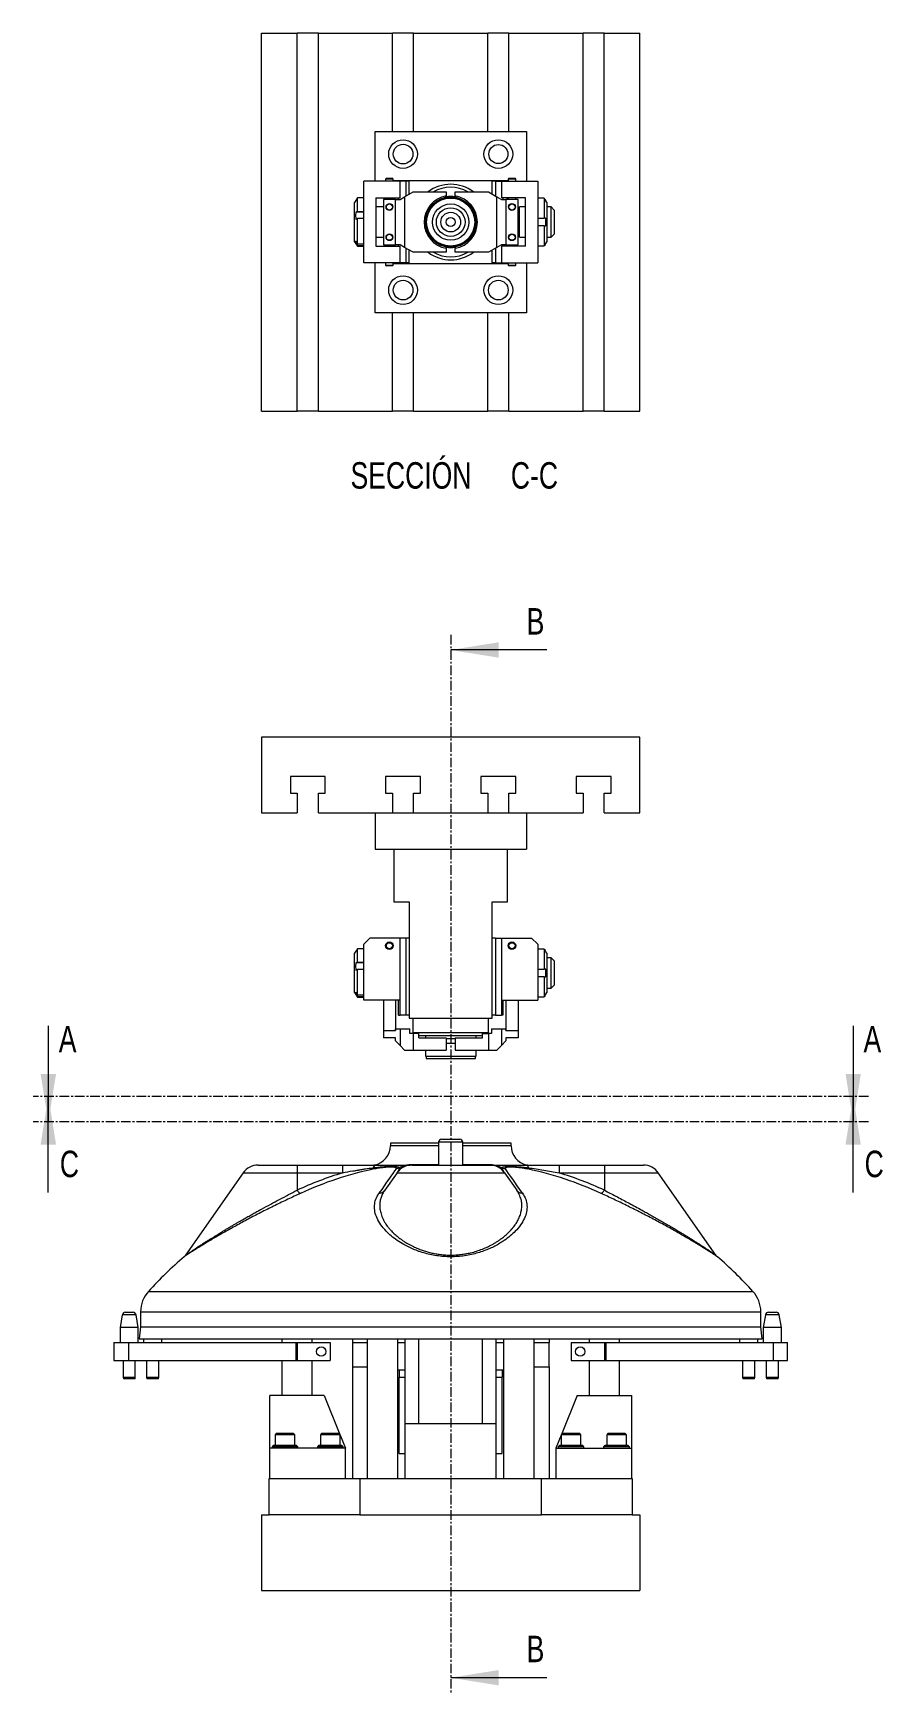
# Model space of a CAD drawing. Header units: millimetres. Extents: x -21 to 4031, y 177 to 2811.
# Drawn here: x 1565 to 2127, y 846 to 1944 of the extents above; entities that cross this region are included whole.
import ezdxf

# ---------------------------------------------------------------- set-up
doc = ezdxf.new("R2010")
doc.units = ezdxf.units.MM
doc.linetypes.add('CENTER', pattern=[10.16, 6.35, -1.27, 1.27, -1.27])
doc.styles.add('SLDTEXTSTYLE0', font='TXT', dxfattribs={"width": 0.75})

# ---------------------------------------------------------------- blocks, each defined once
blk = doc.blocks.new('SW_NOTE_4')
at = {"color": 0, "linetype": 'Continuous', "lineweight": 0, "char_height": 3.5, "attachment_point": 2, "style": 'SLDTEXTSTYLE0'}
for s, insert in [('SECCIÓN', (10.45, 4.51)), ('C-C', (26.77, 4.51))]:
    blk.add_mtext(s, dxfattribs=dict(at, insert=insert))

msp = doc.modelspace()

# ---------------------------------------------------------------- linework, layer by layer
at = {"color": 7, "linetype": 'Continuous', "lineweight": 15}
for p, q in [((1716.3, 1693.6), (1716.3, 1943.6)), ((1716.3, 1943.6), (1739.8, 1943.6)), ((1739.8, 1693.6), (1739.8, 1943.6)), ((1753.8, 1943.6), (1739.8, 1943.6)), ((1753.8, 1943.6), (1802.8, 1943.6)), ((1753.8, 1693.6), (1753.8, 1943.6)), ((1802.8, 1878.6), (1802.8, 1943.6)), ((1816.8, 1943.6), (1802.8, 1943.6)), ((1816.8, 1943.6), (1865.8, 1943.6)), ((1816.8, 1878.6), (1816.8, 1943.6)), ((1865.8, 1878.6), (1865.8, 1943.6)), ((1879.8, 1943.6), (1865.8, 1943.6)), ((1879.8, 1943.6), (1928.8, 1943.6)), ((1879.8, 1878.6), (1879.8, 1943.6)), ((1928.8, 1693.6), (1928.8, 1943.6)), ((1942.8, 1943.6), (1928.8, 1943.6)), ((1942.8, 1943.6), (1966.3, 1943.6)), ((1942.8, 1693.6), (1942.8, 1943.6)), ((1966.3, 1693.6), (1966.3, 1943.6)), ((1791.3, 1878.6), (1891.3, 1878.6)), ((1791.3, 1845.6), (1791.3, 1878.6)), ((1891.3, 1878.6), (1891.3, 1845.6)), ((1807.8, 1845.6), (1783.8, 1845.6)), ((1783.8, 1791.6), (1783.8, 1845.6)), ((1798.8, 1847.6), (1798.3, 1847.1)), ((1798.3, 1847.1), (1798.3, 1845.6)), ((1803.3, 1847.1), (1798.3, 1847.1)), ((1798.8, 1847.6), (1802.8, 1847.6)), ((1803.3, 1847.1), (1802.8, 1847.6)), ((1803.3, 1845.6), (1803.3, 1847.1)), ((1803.8, 1845.6), (1803.8, 1846.1)), ((1803.8, 1846.1), (1813.8, 1846.1)), ((1807.8, 1834.6), (1807.8, 1845.6)), ((1811.8, 1845.6), (1807.8, 1845.6)), ((1811.8, 1835.9), (1811.8, 1845.6)), ((1813.8, 1845.6), (1811.8, 1845.6)), ((1813.8, 1837), (1813.8, 1846.1)), ((1813.8, 1846.1), (1868.8, 1846.1)), ((1868.8, 1837), (1868.8, 1846.1)), ((1868.8, 1846.1), (1878.8, 1846.1)), ((1870.8, 1845.6), (1868.8, 1845.6)), ((1870.8, 1845.6), (1870.8, 1835.9)), ((1870.8, 1845.6), (1874.8, 1845.6)), ((1874.8, 1845.6), (1898.8, 1845.6)), ((1874.8, 1845.6), (1874.8, 1834.6)), ((1878.8, 1845.6), (1878.8, 1846.1)), ((1879.8, 1847.6), (1879.3, 1847.1)), ((1879.3, 1847.1), (1879.3, 1845.6)), ((1884.3, 1847.1), (1879.3, 1847.1)), ((1879.8, 1847.6), (1883.8, 1847.6)), ((1884.3, 1847.1), (1883.8, 1847.6)), ((1884.3, 1845.6), (1884.3, 1847.1)), ((1898.8, 1845.6), (1898.8, 1791.6)), ((1779.6, 1834.6), (1777.8, 1831.6)), ((1783.8, 1834.6), (1779.6, 1834.6)), ((1779.6, 1825.7), (1779.6, 1834.6)), ((1791.8, 1834.6), (1806.8, 1834.6)), ((1791.8, 1834.6), (1791.8, 1802.6)), ((1798.3, 1834.6), (1798.3, 1833.6)), ((1803.3, 1833.6), (1803.3, 1834.6)), ((1803.8, 1833.6), (1803.8, 1834.6)), ((1806.8, 1833.6), (1806.8, 1834.6)), ((1806.8, 1834.6), (1807.8, 1834.6)), ((1807.8, 1833.6), (1810.8, 1835.3)), ((1810.8, 1835.3), (1816.5, 1838.6)), ((1810.8, 1835.3), (1810.8, 1801.8)), ((1816.5, 1838.6), (1838.3, 1838.6)), ((1838.3, 1838.6), (1838.3, 1835.9)), ((1844.3, 1835.9), (1844.3, 1838.6)), ((1844.3, 1838.6), (1866.2, 1838.6)), ((1866.2, 1838.6), (1871.8, 1835.3)), ((1871.8, 1801.8), (1871.8, 1835.3)), ((1871.8, 1835.3), (1874.8, 1833.6)), ((1875.8, 1834.6), (1874.8, 1834.6)), ((1890.8, 1834.6), (1875.8, 1834.6)), ((1875.8, 1834.6), (1875.8, 1833.6)), ((1878.8, 1833.6), (1878.8, 1834.6)), ((1879.3, 1834.6), (1879.3, 1833.6)), ((1884.3, 1833.6), (1884.3, 1834.6)), ((1890.8, 1802.6), (1890.8, 1834.6)), ((1903.1, 1834.4), (1898.8, 1834.4)), ((1903.1, 1834.4), (1903.1, 1821.1)), ((1777.8, 1806.2), (1777.8, 1831.6)), ((1783.8, 1825.2), (1778.5, 1825.2)), ((1779.6, 1825.7), (1783.8, 1825.7)), ((1796.8, 1828.6), (1791.8, 1828.6)), ((1796.8, 1833.6), (1796.8, 1803.6)), ((1804.8, 1833.6), (1796.8, 1833.6)), ((1804.8, 1803.6), (1804.8, 1833.6)), ((1804.8, 1833.6), (1807.8, 1833.6)), ((1874.8, 1833.6), (1877.8, 1833.6)), ((1877.8, 1833.6), (1877.8, 1803.6)), ((1885.8, 1833.6), (1877.8, 1833.6)), ((1885.8, 1803.6), (1885.8, 1833.6)), ((1890.8, 1828.6), (1886.8, 1828.6)), ((1886.8, 1808.6), (1886.8, 1828.6)), ((1904.1, 1832.6), (1904.2, 1832.6)), ((1904.8, 1831.6), (1904.2, 1832.6)), ((1904.8, 1831.6), (1904.8, 1805.6)), ((1907.8, 1828.6), (1904.8, 1828.6)), ((1909.8, 1826.6), (1907.8, 1828.6)), ((1907.8, 1808.6), (1907.8, 1828.6)), ((1909.8, 1826.6), (1909.8, 1810.6)), ((1779.6, 1804.3), (1779.6, 1820.9)), ((1783.8, 1820.9), (1779.6, 1820.9)), ((1898.8, 1821.1), (1903.1, 1821.1)), ((1903.1, 1816.1), (1898.8, 1816.1)), ((1903.1, 1816.1), (1903.1, 1802.8)), ((1777.8, 1805.6), (1777.8, 1806.2)), ((1777.8, 1805.6), (1779.6, 1802.6)), ((1779.4, 1804.5), (1778.5, 1804.5)), ((1779.6, 1804.3), (1783.8, 1804.3)), ((1779.6, 1802.6), (1779.6, 1802.8)), ((1783.8, 1802.8), (1779.6, 1802.8)), ((1779.6, 1802.6), (1783.8, 1802.6)), ((1791.8, 1808.6), (1796.8, 1808.6)), ((1791.8, 1802.6), (1806.8, 1802.6)), ((1796.8, 1803.6), (1804.8, 1803.6)), ((1798.3, 1803.6), (1798.3, 1802.6)), ((1803.3, 1802.6), (1803.3, 1803.6)), ((1803.8, 1802.6), (1803.8, 1803.6)), ((1807.8, 1803.6), (1804.8, 1803.6)), ((1806.8, 1802.6), (1806.8, 1803.6)), ((1806.8, 1802.6), (1807.8, 1802.6)), ((1810.8, 1801.8), (1807.8, 1803.6)), ((1807.8, 1791.6), (1807.8, 1802.6)), ((1816.5, 1798.6), (1810.8, 1801.8)), ((1811.8, 1791.6), (1811.8, 1801.3)), ((1838.3, 1801.2), (1838.3, 1798.6)), ((1844.3, 1798.6), (1844.3, 1801.2)), ((1871.8, 1801.8), (1866.2, 1798.6)), ((1870.8, 1801.3), (1870.8, 1791.6)), ((1874.8, 1803.6), (1871.8, 1801.8)), ((1877.8, 1803.6), (1874.8, 1803.6)), ((1875.8, 1802.6), (1874.8, 1802.6)), ((1874.8, 1802.6), (1874.8, 1791.6)), ((1875.8, 1803.6), (1875.8, 1802.6)), ((1890.8, 1802.6), (1875.8, 1802.6)), ((1877.8, 1803.6), (1885.8, 1803.6)), ((1878.8, 1802.6), (1878.8, 1803.6)), ((1879.3, 1803.6), (1879.3, 1802.6)), ((1884.3, 1802.6), (1884.3, 1803.6)), ((1886.8, 1808.6), (1890.8, 1808.6)), ((1898.8, 1802.8), (1903.1, 1802.8)), ((1904.2, 1804.6), (1904.1, 1804.6)), ((1904.2, 1804.5), (1904.8, 1805.6)), ((1904.8, 1808.6), (1907.8, 1808.6)), ((1907.8, 1808.6), (1909.8, 1810.6)), ((1807.8, 1791.6), (1783.8, 1791.6)), ((1791.3, 1758.6), (1791.3, 1791.6)), ((1798.3, 1791.6), (1798.3, 1790.1)), ((1798.3, 1790.1), (1798.8, 1789.6)), ((1798.3, 1790.1), (1803.3, 1790.1)), ((1802.8, 1789.6), (1803.3, 1790.1)), ((1803.3, 1790.1), (1803.3, 1791.6)), ((1803.8, 1791.1), (1803.8, 1791.6)), ((1803.8, 1791.1), (1813.8, 1791.1)), ((1811.8, 1791.6), (1807.8, 1791.6)), ((1813.8, 1791.6), (1811.8, 1791.6)), ((1813.8, 1791.1), (1813.8, 1800.1)), ((1813.8, 1791.1), (1868.8, 1791.1)), ((1838.3, 1798.6), (1816.5, 1798.6)), ((1866.2, 1798.6), (1844.3, 1798.6)), ((1868.8, 1791.1), (1868.8, 1800.1)), ((1870.8, 1791.6), (1868.8, 1791.6)), ((1868.8, 1791.1), (1878.8, 1791.1)), ((1870.8, 1791.6), (1874.8, 1791.6)), ((1874.8, 1791.6), (1898.8, 1791.6)), ((1878.8, 1791.1), (1878.8, 1791.6)), ((1879.3, 1791.6), (1879.3, 1790.1)), ((1879.3, 1790.1), (1879.8, 1789.6)), ((1879.3, 1790.1), (1884.3, 1790.1)), ((1883.8, 1789.6), (1884.3, 1790.1)), ((1884.3, 1790.1), (1884.3, 1791.6)), ((1891.3, 1791.6), (1891.3, 1758.6)), ((1802.8, 1789.6), (1798.8, 1789.6)), ((1883.8, 1789.6), (1879.8, 1789.6)), ((1891.3, 1758.6), (1791.3, 1758.6)), ((1802.8, 1693.6), (1802.8, 1758.6)), ((1816.8, 1693.6), (1816.8, 1758.6)), ((1865.8, 1693.6), (1865.8, 1758.6)), ((1879.8, 1693.6), (1879.8, 1758.6)), ((1716.3, 1693.6), (1739.8, 1693.6)), ((1753.8, 1693.6), (1739.8, 1693.6)), ((1753.8, 1693.6), (1802.8, 1693.6)), ((1816.8, 1693.6), (1802.8, 1693.6)), ((1816.8, 1693.6), (1865.8, 1693.6)), ((1879.8, 1693.6), (1865.8, 1693.6)), ((1879.8, 1693.6), (1928.8, 1693.6)), ((1942.8, 1693.6), (1928.8, 1693.6)), ((1942.8, 1693.6), (1966.3, 1693.6)), ((1966.3, 1477.8), (1716.3, 1477.8)), ((1716.3, 1477.8), (1716.3, 1427.8)), ((1966.3, 1427.8), (1966.3, 1477.8)), ((1758.3, 1451.8), (1735.3, 1451.8)), ((1735.3, 1451.8), (1735.3, 1440.8)), ((1758.3, 1440.8), (1758.3, 1451.8)), ((1821.3, 1451.8), (1798.3, 1451.8)), ((1798.3, 1451.8), (1798.3, 1440.8)), ((1821.3, 1440.8), (1821.3, 1451.8)), ((1861.3, 1451.8), (1861.3, 1440.8)), ((1884.3, 1451.8), (1861.3, 1451.8)), ((1884.3, 1440.8), (1884.3, 1451.8)), ((1924.3, 1451.8), (1924.3, 1440.8)), ((1947.3, 1451.8), (1924.3, 1451.8)), ((1947.3, 1440.8), (1947.3, 1451.8)), ((1735.3, 1440.8), (1739.8, 1440.8)), ((1739.8, 1440.8), (1739.8, 1427.8)), ((1753.8, 1440.8), (1758.3, 1440.8)), ((1753.8, 1427.8), (1753.8, 1440.8)), ((1798.3, 1440.8), (1802.8, 1440.8)), ((1802.8, 1440.8), (1802.8, 1427.8)), ((1816.8, 1440.8), (1821.3, 1440.8)), ((1816.8, 1427.8), (1816.8, 1440.8)), ((1861.3, 1440.8), (1865.8, 1440.8)), ((1865.8, 1440.8), (1865.8, 1427.8)), ((1879.8, 1440.8), (1884.3, 1440.8)), ((1879.8, 1427.8), (1879.8, 1440.8)), ((1924.3, 1440.8), (1928.8, 1440.8)), ((1928.8, 1440.8), (1928.8, 1427.8)), ((1942.8, 1427.8), (1942.8, 1440.8)), ((1942.8, 1440.8), (1947.3, 1440.8)), ((1716.3, 1427.8), (1739.8, 1427.8)), ((1753.8, 1427.8), (1802.8, 1427.8)), ((1791.3, 1427.8), (1791.3, 1403.8)), ((1802.8, 1427.8), (1816.8, 1427.8)), ((1816.8, 1427.8), (1865.8, 1427.8)), ((1865.8, 1427.8), (1879.8, 1427.8)), ((1879.8, 1427.8), (1928.8, 1427.8)), ((1891.3, 1427.8), (1891.3, 1403.8)), ((1942.8, 1427.8), (1966.3, 1427.8)), ((1791.3, 1403.8), (1891.3, 1403.8)), ((1803.8, 1403.8), (1803.8, 1368.8)), ((1878.8, 1368.8), (1878.8, 1403.8)), ((1803.8, 1368.8), (1813.8, 1368.8)), ((1813.8, 1368.8), (1813.8, 1291.8)), ((1868.8, 1291.8), (1868.8, 1368.8)), ((1868.8, 1368.8), (1878.8, 1368.8)), ((1787.8, 1344.8), (1783.8, 1340.8)), ((1783.8, 1303.8), (1783.8, 1340.8)), ((1807.8, 1344.8), (1787.8, 1344.8)), ((1807.8, 1303.8), (1807.8, 1344.8)), ((1811.8, 1344.8), (1807.8, 1344.8)), ((1807.8, 1293.8), (1807.8, 1344.8)), ((1811.8, 1293.8), (1811.8, 1344.8)), ((1813.8, 1344.8), (1811.8, 1344.8)), ((1870.8, 1344.8), (1868.8, 1344.8)), ((1870.8, 1344.8), (1870.8, 1293.8)), ((1870.8, 1344.8), (1874.8, 1344.8)), ((1874.8, 1344.8), (1874.8, 1303.8)), ((1874.8, 1344.8), (1894.8, 1344.8)), ((1874.8, 1344.8), (1874.8, 1293.8)), ((1898.8, 1340.8), (1894.8, 1344.8)), ((1898.8, 1340.8), (1898.8, 1303.8)), ((1779.6, 1337.8), (1777.8, 1334.8)), ((1777.8, 1308.8), (1777.8, 1334.8)), ((1783.8, 1337.8), (1779.6, 1337.8)), ((1779.6, 1328.9), (1779.6, 1337.8)), ((1779.6, 1328.9), (1783.8, 1328.9)), ((1903.1, 1337.6), (1898.8, 1337.6)), ((1903.1, 1337.6), (1903.1, 1324.3)), ((1904.1, 1335.8), (1904.2, 1335.8)), ((1904.8, 1334.8), (1904.2, 1335.8)), ((1904.8, 1334.8), (1904.8, 1321.8)), ((1907.8, 1331.8), (1904.8, 1331.8)), ((1909.8, 1329.8), (1907.8, 1331.8)), ((1907.8, 1321.8), (1907.8, 1331.8)), ((1909.8, 1329.8), (1909.8, 1321.8)), ((1783.8, 1328.4), (1778.5, 1328.4)), ((1779.6, 1307.4), (1779.6, 1324.1)), ((1783.8, 1324.1), (1779.6, 1324.1)), ((1898.8, 1324.3), (1903.1, 1324.3)), ((1903.1, 1319.3), (1898.8, 1319.3)), ((1903.1, 1319.3), (1903.1, 1306)), ((1904.8, 1321.8), (1904.8, 1308.8)), ((1907.8, 1311.8), (1907.8, 1321.8)), ((1909.8, 1321.8), (1909.8, 1313.8)), ((1777.8, 1308.8), (1779.6, 1305.8)), ((1779.4, 1307.7), (1778.5, 1307.7)), ((1779.6, 1307.4), (1783.8, 1307.4)), ((1904.2, 1307.8), (1904.1, 1307.8)), ((1904.2, 1307.7), (1904.8, 1308.8)), ((1904.8, 1311.8), (1907.8, 1311.8)), ((1907.8, 1311.8), (1909.8, 1313.8)), ((1779.6, 1305.8), (1779.6, 1305.9)), ((1783.8, 1305.9), (1779.6, 1305.9)), ((1779.6, 1305.8), (1783.8, 1305.8)), ((1807.8, 1303.8), (1783.8, 1303.8)), ((1796.8, 1303.8), (1796.8, 1283.8)), ((1804.8, 1303.8), (1804.8, 1283.8)), ((1806.8, 1293.8), (1806.8, 1303.8)), ((1874.8, 1303.8), (1898.8, 1303.8)), ((1875.8, 1303.8), (1875.8, 1293.8)), ((1877.8, 1303.8), (1877.8, 1283.8)), ((1885.8, 1303.8), (1885.8, 1283.8)), ((1898.8, 1306), (1903.1, 1306)), ((1804.8, 1283.8), (1804.8, 1284.8)), ((1804.8, 1284.8), (1807.8, 1284.8)), ((1806.8, 1293.8), (1807.8, 1293.8)), ((1811.8, 1293.8), (1807.8, 1293.8)), ((1807.8, 1284.8), (1814.3, 1284.8)), ((1807.8, 1284.8), (1807.8, 1273.8)), ((1813.8, 1293.8), (1811.8, 1293.8)), ((1813.8, 1291.8), (1868.8, 1291.8)), ((1814.3, 1281.8), (1814.3, 1284.8)), ((1816.3, 1291.8), (1816.3, 1282.3)), ((1866.3, 1282.3), (1866.3, 1291.8)), ((1868.3, 1284.8), (1868.3, 1281.8)), ((1868.3, 1284.8), (1874.8, 1284.8)), ((1870.8, 1293.8), (1868.8, 1293.8)), ((1870.8, 1293.8), (1874.8, 1293.8)), ((1875.8, 1293.8), (1874.8, 1293.8)), ((1874.8, 1284.8), (1874.8, 1273.8)), ((1874.8, 1284.8), (1877.8, 1284.8)), ((1877.8, 1283.8), (1877.8, 1284.8)), ((1796.8, 1283.8), (1804.8, 1283.8)), ((1796.8, 1283.8), (1796.8, 1278.8)), ((1804.8, 1278.8), (1796.8, 1278.8)), ((1804.8, 1276.8), (1804.8, 1278.8)), ((1804.8, 1276.8), (1807.8, 1273.8)), ((1807.8, 1273.8), (1810.8, 1270.8)), ((1816.5, 1281.8), (1814.3, 1281.8)), ((1816.3, 1282.3), (1816.8, 1281.8)), ((1816.3, 1282.3), (1866.3, 1282.3)), ((1816.5, 1281.8), (1816.5, 1270.8)), ((1820.3, 1281.8), (1816.5, 1281.8)), ((1820.3, 1278.8), (1820.3, 1281.8)), ((1862.3, 1280.3), (1820.3, 1280.3)), ((1820.3, 1278.8), (1838.3, 1278.8)), ((1824.6, 1280.3), (1824.6, 1278.8)), ((1838.3, 1278.8), (1838.3, 1270.8)), ((1844.3, 1278.3), (1838.3, 1278.3)), ((1838.3, 1275.3), (1844.3, 1275.3)), ((1844.3, 1278.8), (1844.3, 1270.8)), ((1844.3, 1278.8), (1862.3, 1278.8)), ((1858.1, 1278.8), (1858.1, 1280.3)), ((1862.3, 1278.8), (1862.3, 1281.8)), ((1862.3, 1281.8), (1866.2, 1281.8)), ((1865.8, 1281.8), (1866.3, 1282.3)), ((1866.2, 1281.8), (1866.2, 1270.8)), ((1868.3, 1281.8), (1866.2, 1281.8)), ((1871.8, 1270.8), (1874.8, 1273.8)), ((1874.8, 1273.8), (1877.8, 1276.8)), ((1877.8, 1283.8), (1885.8, 1283.8)), ((1885.8, 1278.8), (1877.8, 1278.8)), ((1877.8, 1278.8), (1877.8, 1276.8)), ((1885.8, 1283.8), (1885.8, 1278.8)), ((1810.8, 1270.8), (1816.5, 1270.8)), ((1816.5, 1270.8), (1838.3, 1270.8)), ((1824.6, 1270.8), (1824.6, 1266.8)), ((1824.6, 1266.8), (1858.1, 1266.8)), ((1825.1, 1266.8), (1825.1, 1265.3)), ((1825.1, 1265.3), (1857.6, 1265.3)), ((1844.3, 1270.8), (1866.2, 1270.8)), ((1857.6, 1265.3), (1857.6, 1266.8)), ((1858.1, 1266.8), (1858.1, 1270.8)), ((1866.2, 1270.8), (1871.8, 1270.8)), ((1801.4, 1209.2), (1801.4, 1207.5)), ((1833.3, 1209.2), (1801.4, 1209.2)), ((1833.3, 1209.8), (1833.3, 1194.7)), ((1835.3, 1211.8), (1847.3, 1211.8)), ((1849.3, 1194.7), (1849.3, 1209.8)), ((1881.2, 1209.2), (1849.3, 1209.2)), ((1881.2, 1207.5), (1881.2, 1209.2)), ((1704.2, 1189.6), (1666, 1135.1)), ((1714, 1194.7), (1739.7, 1194.7)), ((1739.7, 1194.7), (1739.7, 1189.6)), ((1739.7, 1194.7), (1769.8, 1194.7)), ((1739.7, 1189.6), (1739.7, 1178.1)), ((1739.7, 1189.6), (1769.8, 1189.6)), ((1805.8, 1189.6), (1797.7, 1178.1)), ((1805.8, 1189.6), (1876.9, 1189.6)), ((1814.1, 1194.7), (1812.7, 1194.6)), ((1813.5, 1194.7), (1814.6, 1194.7)), ((1814.2, 1194.7), (1814.1, 1194.7)), ((1815.6, 1194.7), (1867.1, 1194.7)), ((1868.3, 1194.7), (1868.2, 1194.7)), ((1869.9, 1194.6), (1868.3, 1194.7)), ((1876.9, 1189.6), (1885, 1178.1)), ((1912.9, 1194.7), (1942.9, 1194.7)), ((1912.9, 1189.6), (1942.9, 1189.6)), ((1942.9, 1194.7), (1942.9, 1189.6)), ((1942.9, 1194.7), (1968.7, 1194.7)), ((1942.9, 1189.6), (1942.9, 1178.1)), ((2016.6, 1135.1), (1978.5, 1189.6)), ((1624.2, 1095.6), (1622.7, 1087.3)), ((1622.7, 1087.3), (1622.7, 1077.3)), ((1634.7, 1087.3), (1622.7, 1087.3)), ((1626.2, 1097.3), (1631.3, 1097.3)), ((1634.7, 1087.3), (1633.3, 1095.6)), ((1634.7, 1077.3), (1634.7, 1087.3)), ((1636.3, 1087.7), (1635.3, 1079.7)), ((1636.3, 1097.7), (1636.3, 1087.7)), ((1636.3, 1087.7), (1841.3, 1087.7)), ((1841.3, 1087.7), (2046.3, 1087.7)), ((2046.3, 1087.7), (2046.3, 1097.7)), ((2047.3, 1079.7), (2046.3, 1087.7)), ((2049.4, 1095.6), (2047.9, 1087.3)), ((2047.9, 1087.3), (2047.9, 1077.3)), ((2059.9, 1087.3), (2047.9, 1087.3)), ((2051.4, 1097.3), (2056.5, 1097.3)), ((2059.9, 1087.3), (2058.5, 1095.6)), ((2059.9, 1077.3), (2059.9, 1087.3)), ((1618.7, 1077.3), (1618.7, 1065.3)), ((1618.7, 1077.3), (1628.2, 1077.3)), ((1628.2, 1077.3), (1628.2, 1065.3)), ((1628.2, 1077.3), (1738.9, 1077.3)), ((1635.3, 1079.7), (2047.3, 1079.7)), ((1638.3, 1079.7), (1638.3, 1077.3)), ((1650.3, 1077.3), (1650.3, 1079.7)), ((1729.7, 1079.7), (1729.7, 1077.3)), ((1738.9, 1077.3), (1738.9, 1065.3)), ((1738.9, 1077.3), (1739.7, 1077.3)), ((1739.7, 1077.3), (1739.7, 1065.3)), ((1739.7, 1077.3), (1761.7, 1077.3)), ((1749.7, 1077.3), (1749.7, 1079.7)), ((1761.7, 1077.3), (1761.7, 1065.3)), ((1776.3, 1079.7), (1776.3, 1077.3)), ((1776.3, 1077.3), (1786.3, 1077.3)), ((1776.3, 1077.3), (1776.3, 1061.3)), ((1786.3, 987.3), (1786.3, 1079.7)), ((1806.3, 987.3), (1806.3, 1079.7)), ((1806.3, 1077.3), (1811.3, 1077.3)), ((1811.3, 1023.8), (1811.3, 1079.7)), ((1871.3, 1023.8), (1871.3, 1079.7)), ((1871.3, 1077.3), (1876.3, 1077.3)), ((1876.3, 1079.7), (1876.3, 987.3)), ((1896.3, 1079.7), (1896.3, 987.3)), ((1896.3, 1077.3), (1906.3, 1077.3)), ((1906.3, 1079.7), (1906.3, 1077.3)), ((1906.3, 1061.3), (1906.3, 1077.3)), ((1920.9, 1077.3), (1920.9, 1065.3)), ((1920.9, 1077.3), (1942.9, 1077.3)), ((1932.9, 1079.7), (1932.9, 1077.3)), ((1942.9, 1077.3), (1942.9, 1065.3)), ((1942.9, 1077.3), (1943.8, 1077.3)), ((1943.8, 1077.3), (1943.8, 1065.3)), ((1943.8, 1077.3), (2054.5, 1077.3)), ((1952.9, 1077.3), (1952.9, 1079.7)), ((2032.3, 1079.7), (2032.3, 1077.3)), ((2044.3, 1077.3), (2044.3, 1079.7)), ((2054.5, 1077.3), (2054.5, 1065.3)), ((2054.5, 1077.3), (2063.9, 1077.3)), ((2063.9, 1065.3), (2063.9, 1077.3)), ((1618.7, 1065.3), (1628.2, 1065.3)), ((1624.7, 1065.3), (1624.7, 1054.3)), ((1628.2, 1065.3), (1738.9, 1065.3)), ((1632.7, 1054.3), (1632.7, 1065.3)), ((1640.3, 1065.3), (1640.3, 1054.3)), ((1648.3, 1054.3), (1648.3, 1065.3)), ((1729.7, 1065.3), (1729.7, 1042.3)), ((1738.9, 1065.3), (1739.7, 1065.3)), ((1739.7, 1065.3), (1761.7, 1065.3)), ((1749.7, 1042.3), (1749.7, 1065.3)), ((1920.9, 1065.3), (1942.9, 1065.3)), ((1932.9, 1065.3), (1932.9, 1042.3)), ((1942.9, 1065.3), (1943.8, 1065.3)), ((1943.8, 1065.3), (2054.5, 1065.3)), ((1952.9, 1042.3), (1952.9, 1065.3)), ((2034.3, 1065.3), (2034.3, 1054.3)), ((2042.3, 1054.3), (2042.3, 1065.3)), ((2049.9, 1065.3), (2049.9, 1054.3)), ((2054.5, 1065.3), (2063.9, 1065.3)), ((2057.9, 1054.3), (2057.9, 1065.3)), ((1624.7, 1054.3), (1624.9, 1053.3)), ((1624.7, 1054.3), (1632.7, 1054.3)), ((1632.6, 1053.3), (1632.7, 1054.3)), ((1640.3, 1054.3), (1640.5, 1053.3)), ((1640.3, 1054.3), (1648.3, 1054.3)), ((1648.2, 1053.3), (1648.3, 1054.3)), ((1776.3, 1061.3), (1786.3, 1061.3)), ((1776.3, 1061.3), (1776.3, 987.3)), ((1806.3, 1059.3), (1811.3, 1059.3)), ((1807.3, 1059.3), (1807.3, 1054.3)), ((1807.3, 1054.3), (1811.3, 1054.3)), ((1807.3, 1003.8), (1807.3, 1054.3)), ((1871.3, 1059.3), (1876.3, 1059.3)), ((1871.3, 1054.3), (1875.3, 1054.3)), ((1875.3, 1059.3), (1875.3, 1054.3)), ((1875.3, 1003.8), (1875.3, 1054.3)), ((1896.3, 1061.3), (1906.3, 1061.3)), ((1906.3, 1061.3), (1906.3, 987.3)), ((2034.3, 1054.3), (2034.5, 1053.3)), ((2034.3, 1054.3), (2034.6, 1054.3)), ((2034.6, 1054.3), (2042.3, 1054.3)), ((2042.2, 1053.3), (2042.3, 1054.3)), ((2049.9, 1054.3), (2050.1, 1053.3)), ((2049.9, 1054.3), (2057.9, 1054.3)), ((2057.8, 1053.3), (2057.9, 1054.3)), ((1632.6, 1053.3), (1624.9, 1053.3)), ((1648.2, 1053.3), (1640.5, 1053.3)), ((2034.7, 1053.3), (2034.5, 1053.3)), ((2042.2, 1053.3), (2034.7, 1053.3)), ((2057.8, 1053.3), (2050.1, 1053.3)), ((1757.7, 1042.3), (1721.7, 1042.3)), ((1721.7, 1007.3), (1721.7, 1042.3)), ((1757.7, 1042.3), (1768.1, 1016.4)), ((1924.9, 1042.3), (1914.6, 1016.4)), ((1924.9, 1042.3), (1960.9, 1042.3)), ((1960.9, 1042.3), (1960.9, 1007.3)), ((1811.3, 1023.8), (1820.3, 1023.8)), ((1811.3, 987.3), (1811.3, 1023.8)), ((1820.3, 1023.8), (1862.3, 1023.8)), ((1862.3, 1023.8), (1871.3, 1023.8)), ((1871.3, 987.3), (1871.3, 1023.8)), ((1726.2, 1017.3), (1725.2, 1016.3)), ((1725.2, 1016.3), (1725.2, 1009.3)), ((1736.4, 1016.3), (1725.2, 1016.3)), ((1726.2, 1017.3), (1735.7, 1017.3)), ((1735.7, 1017.3), (1737.2, 1017.3)), ((1738.2, 1016.3), (1736.4, 1016.3)), ((1738.2, 1016.3), (1737.2, 1017.3)), ((1738.2, 1009.3), (1738.2, 1016.3)), ((1756.2, 1017.3), (1755.2, 1016.3)), ((1755.2, 1016.3), (1755.2, 1009.3)), ((1766.4, 1016.3), (1755.2, 1016.3)), ((1756.2, 1017.3), (1765.7, 1017.3)), ((1765.7, 1017.3), (1767.2, 1017.3)), ((1768.2, 1016.3), (1766.4, 1016.3)), ((1768.2, 1016.3), (1767.2, 1017.3)), ((1768.2, 1009.3), (1768.2, 1016.3)), ((1768.2, 1016), (1771.7, 1007.3)), ((1914.4, 1016), (1910.9, 1007.3)), ((1915.4, 1017.3), (1914.4, 1016.3)), ((1914.4, 1016.3), (1914.4, 1009.3)), ((1925.6, 1016.3), (1914.4, 1016.3)), ((1915.4, 1017.3), (1924.9, 1017.3)), ((1924.9, 1017.3), (1926.4, 1017.3)), ((1927.4, 1016.3), (1925.6, 1016.3)), ((1927.4, 1016.3), (1926.4, 1017.3)), ((1927.4, 1009.3), (1927.4, 1016.3)), ((1945.4, 1017.3), (1944.4, 1016.3)), ((1944.4, 1016.3), (1944.4, 1009.3)), ((1955.6, 1016.3), (1944.4, 1016.3)), ((1945.4, 1017.3), (1954.9, 1017.3)), ((1954.9, 1017.3), (1956.4, 1017.3)), ((1957.4, 1016.3), (1955.6, 1016.3)), ((1957.4, 1016.3), (1956.4, 1017.3)), ((1957.4, 1009.3), (1957.4, 1016.3)), ((1721.7, 987.3), (1721.7, 1007.3)), ((1771.7, 1007.3), (1721.7, 1007.3)), ((1724.2, 1009.3), (1723.2, 1008.3)), ((1723.2, 1008.3), (1723.2, 1007.3)), ((1740.2, 1008.3), (1723.2, 1008.3)), ((1724.2, 1009.3), (1739.2, 1009.3)), ((1740.2, 1008.3), (1739.2, 1009.3)), ((1740.2, 1007.3), (1740.2, 1008.3)), ((1754.2, 1009.3), (1753.2, 1008.3)), ((1753.2, 1008.3), (1753.2, 1007.3)), ((1770.2, 1008.3), (1753.2, 1008.3)), ((1754.2, 1009.3), (1769.2, 1009.3)), ((1770.2, 1008.3), (1769.2, 1009.3)), ((1770.2, 1007.3), (1770.2, 1008.3)), ((1771.7, 987.3), (1771.7, 1007.3)), ((1807.3, 1003.8), (1811.3, 1003.8)), ((1871.3, 1003.8), (1875.3, 1003.8)), ((1910.9, 1007.3), (1910.9, 987.3)), ((1910.9, 1007.3), (1960.9, 1007.3)), ((1913.4, 1009.3), (1912.4, 1008.3)), ((1912.4, 1008.3), (1912.4, 1007.3)), ((1929.4, 1008.3), (1912.4, 1008.3)), ((1913.4, 1009.3), (1928.4, 1009.3)), ((1929.4, 1008.3), (1928.4, 1009.3)), ((1929.4, 1007.3), (1929.4, 1008.3)), ((1943.4, 1009.3), (1942.4, 1008.3)), ((1942.4, 1008.3), (1942.4, 1007.3)), ((1959.4, 1008.3), (1942.4, 1008.3)), ((1943.4, 1009.3), (1958.4, 1009.3)), ((1959.4, 1008.3), (1958.4, 1009.3)), ((1959.4, 1007.3), (1959.4, 1008.3)), ((1960.9, 1007.3), (1960.9, 987.3)), ((1721.3, 963.3), (1721.3, 987.3)), ((1721.3, 987.3), (1781.3, 987.3)), ((1781.3, 987.3), (1781.3, 963.3)), ((1781.3, 987.3), (1901.3, 987.3)), ((1901.3, 963.3), (1901.3, 987.3)), ((1901.3, 987.3), (1961.3, 987.3)), ((1961.3, 987.3), (1961.3, 963.3)), ((1716.3, 963.3), (1721.3, 963.3)), ((1716.3, 963.3), (1716.3, 913.3)), ((1781.3, 963.3), (1721.3, 963.3)), ((1781.3, 963.3), (1901.3, 963.3)), ((1961.3, 963.3), (1901.3, 963.3)), ((1961.3, 963.3), (1966.3, 963.3)), ((1966.3, 963.3), (1966.3, 913.3)), ((1716.3, 913.3), (1966.3, 913.3))]:
    msp.add_line(p, q, dxfattribs=at)
at = {"color": 7, "linetype": 'CENTER', "lineweight": 0}
for p, q in [((1841.3, 1545.5), (1841.3, 845.5)), ((2117.4, 1240), (1565.3, 1240)), ((2117.4, 1223.3), (1565.3, 1223.3))]:
    msp.add_line(p, q, dxfattribs=at)
at = {"color": 7, "linetype": 'Continuous', "lineweight": 0}
for p, q in [((1904.8, 1535.5), (1841.3, 1535.5)), ((1575.3, 1286.8), (1575.3, 1223.3)), ((2107.4, 1286.8), (2107.4, 1223.3)), ((1575.3, 1176.5), (1575.3, 1240)), ((2107.4, 1176.5), (2107.4, 1240)), ((1904.8, 855.5), (1841.3, 855.5))]:
    msp.add_line(p, q, dxfattribs=at)
at = {"color": 8, "linetype": 'Continuous', "lineweight": 15}
for p, q in [((1849.3, 1209.8), (1833.3, 1209.8)), ((1833.3, 1207.5), (1801.4, 1207.5)), ((1881.2, 1207.5), (1849.3, 1207.5)), ((1704.2, 1189.6), (1739.7, 1189.6)), ((1790.9, 1194.8), (1790.9, 1194.8)), ((1833.3, 1194.8), (1813.7, 1194.8)), ((1868.8, 1194.8), (1849.3, 1194.8)), ((1942.9, 1189.6), (1978.5, 1189.6)), ((1641.5, 1111.1), (2041.1, 1111.1)), ((1633.3, 1095.6), (1624.2, 1095.6)), ((1636.3, 1097.7), (2046.3, 1097.7)), ((2058.5, 1095.6), (2049.4, 1095.6)), ((1820.3, 1023.8), (1820.3, 1079.7)), ((1862.3, 1023.8), (1862.3, 1079.7))]:
    msp.add_line(p, q, dxfattribs=at)
at = {"color": 7, "linetype": 'Continuous', "lineweight": 15, "flags": 128}
for points in [[(1805.2, 1192.2), (1804.2, 1190.8), (1803, 1189.1), (1801.8, 1187.4), (1800.4, 1185.4), (1798.9, 1183.3), (1797.4, 1181), (1795.7, 1178.6), (1793.8, 1176)], [(1888.8, 1176), (1887, 1178.6), (1885.3, 1181), (1883.7, 1183.3), (1882.3, 1185.4), (1880.9, 1187.4), (1879.6, 1189.1), (1878.5, 1190.8), (1877.5, 1192.2)]]:
    msp.add_lwpolyline(points, dxfattribs=at)
at = {"color": 7, "linetype": 'Continuous', "lineweight": 15}
for centre, radius in [((1809.8, 1863.6), 9.5), ((1809.8, 1863.6), 6.5), ((1872.8, 1863.6), 9.5), ((1872.8, 1863.6), 6.28), ((1841.3, 1818.6), 16.8), ((1841.3, 1818.6), 16.2), ((1841.3, 1818.6), 15.9), ((1800.8, 1828.6), 2.25), ((1800.8, 1828.6), 2), ((1841.3, 1818.6), 12), ((1841.3, 1818.6), 9.5), ((1841.3, 1818.6), 6.5), ((1881.8, 1828.6), 2.25), ((1881.8, 1828.6), 2), ((1841.3, 1818.6), 3), ((1800.8, 1808.6), 2.25), ((1800.8, 1808.6), 2), ((1881.8, 1808.6), 2.25), ((1881.8, 1808.6), 2), ((1809.8, 1773.6), 9.5), ((1809.8, 1773.6), 6.5), ((1872.8, 1773.6), 9.5), ((1872.8, 1773.6), 6.5), ((1800.8, 1339.8), 2.5), ((1800.8, 1339.8), 2), ((1881.8, 1339.8), 2.5), ((1881.8, 1339.8), 2), ((1755.7, 1071.3), 3.12), ((1926.9, 1071.3), 3.12)]:
    msp.add_circle(centre, radius, dxfattribs=at)
for centre, radius, start, end in [((1841.3, 1818.6), 17.6, 99.8052, 260.1948), ((1841.3, 1818.6), 25, 53.1301, 126.8699), ((1841.3, 1818.6), 23, 60.4082, 119.5918), ((1841.3, 1818.6), 16.9, 79.7303, 100.2997), ((1841.3, 1818.6), 17.6, 279.8052, 80.1948), ((1841.3, 1818.6), 16.8, 259.7302, 280.2732), ((1841.3, 1818.6), 25, 233.1301, 306.8699), ((1841.3, 1818.6), 23, 240.4082, 299.5918), ((1835.3, 1209.8), 2, 90, 180), ((1847.3, 1209.8), 2, 0, 90), ((1788.4, 1207.5), 13, 280.7734, 0), ((1894.2, 1207.5), 13, 180, 259.2266), ((1714, 1182.7), 12, 90, 145), ((1836.3, 970.5), 228.9, 106.8763, 114.9434), ((1837.9, 969.1), 228, 102.002, 114.8802), ((1841.3, 929.5), 270, 100.7734, 100.8711), ((1815.6, 1182.7), 12, 90, 145), ((1867.1, 1182.7), 12, 35, 90), ((1841.3, 929.5), 270, 79.1289, 79.2266), ((1844.8, 969.1), 228, 65.1198, 77.998), ((1846.4, 970.5), 228.9, 65.0566, 73.1237), ((1968.7, 1182.7), 12, 35, 90), ((1841.3, 929.5), 270, 130.7633, 137.7314), ((1841.3, 929.5), 270, 42.2686, 49.2364), ((1656.3, 1097.7), 20, 137.7314, 180), ((2026.3, 1097.7), 20, 0, 42.2686), ((1626.2, 1095.3), 2, 90, 170), ((1631.3, 1095.3), 2, 10, 90), ((2051.4, 1095.3), 2, 90, 170), ((2056.5, 1095.3), 2, 10, 90)]:
    msp.add_arc(centre, radius, start, end, dxfattribs=at)
for points, knots in [([(1838.3, 1835.1), (1838.3, 1835.3), (1838.3, 1835.6), (1838.3, 1835.9), (1838.3, 1835.9)], [0, 0, 0, 0, 0.899146, 1, 1, 1, 1]), ([(1844.3, 1835.9), (1844.3, 1835.8), (1844.3, 1835.5), (1844.3, 1835.2), (1844.3, 1835.1)], [0, 0, 0, 0, 0.4522531, 1, 1, 1, 1]), ([(1903.1, 1834.4), (1903.4, 1833.9), (1903.7, 1833.3), (1904.1, 1832.7), (1904.1, 1832.6)], [0, 0, 0, 0, 0.815701, 1, 1, 1, 1]), ([(1778.5, 1825.2), (1778.5, 1825), (1778.4, 1823.4), (1778.5, 1821.8), (1778.5, 1820.4)], [0, 0, 0, 0, 0.122118, 1, 1, 1, 1]), ([(1779.6, 1825.7), (1779.3, 1825.6), (1778.9, 1825.4), (1778.6, 1825.2), (1778.5, 1825.2)], [0, 0, 0, 0, 0.815694, 1, 1, 1, 1]), ([(1778.5, 1820.4), (1778.6, 1820.4), (1778.9, 1820.6), (1779.3, 1820.8), (1779.6, 1820.9)], [0, 0, 0, 0, 0.184294, 1, 1, 1, 1]), ([(1904.1, 1821.1), (1904.1, 1821.1), (1903.7, 1821.1), (1903.4, 1821.1), (1903.1, 1821.1)], [0, 0, 0, 0, 0.184303, 1, 1, 1, 1]), ([(1903.1, 1816.1), (1903.4, 1816.1), (1903.7, 1816.1), (1904.1, 1816.1), (1904.1, 1816.1)], [0, 0, 0, 0, 0.815697, 1, 1, 1, 1]), ([(1904.1, 1816.1), (1904.1, 1816.3), (1904.3, 1817.9), (1904.2, 1819.6), (1904.1, 1821.1)], [0, 0, 0, 0, 0.122119, 1, 1, 1, 1]), ([(1778.5, 1806), (1778.5, 1805.5), (1778.4, 1805), (1778.5, 1804.5), (1778.5, 1804.5)], [0, 0, 0, 0, 0.87788, 1, 1, 1, 1]), ([(1779.6, 1804.3), (1779.3, 1804.7), (1778.9, 1805.3), (1778.6, 1805.9), (1778.5, 1806)], [0, 0, 0, 0, 0.815701, 1, 1, 1, 1]), ([(1778.5, 1804.5), (1778.6, 1804.4), (1778.9, 1803.8), (1779.3, 1803.2), (1779.6, 1802.8)], [0, 0, 0, 0, 0.1843, 1, 1, 1, 1]), ([(1838.3, 1801.2), (1838.3, 1801.4), (1838.3, 1801.6), (1838.3, 1801.9), (1838.3, 1802.1)], [0, 0, 0, 0, 0.4522531, 1, 1, 1, 1]), ([(1844.3, 1802.1), (1844.3, 1801.8), (1844.3, 1801.5), (1844.3, 1801.3), (1844.3, 1801.2)], [0, 0, 0, 0, 0.899146, 1, 1, 1, 1]), ([(1904.1, 1804.6), (1903.8, 1804.1), (1903.5, 1803.5), (1903.2, 1802.9), (1903.1, 1802.8)], [0, 0, 0, 0, 0.853965, 1, 1, 1, 1]), ([(1779.6, 1328.9), (1779.5, 1328.9), (1779.2, 1328.7), (1778.8, 1328.5), (1778.5, 1328.4)], [0, 0, 0, 0, 0.146033, 1, 1, 1, 1]), ([(1903.1, 1337.6), (1903.2, 1337.5), (1903.5, 1336.9), (1903.8, 1336.3), (1904.1, 1335.8)], [0, 0, 0, 0, 0.146043, 1, 1, 1, 1]), ([(1778.5, 1328.4), (1778.5, 1328.2), (1778.4, 1326.6), (1778.5, 1325), (1778.5, 1323.6)], [0, 0, 0, 0, 0.12212, 1, 1, 1, 1]), ([(1778.5, 1323.6), (1778.8, 1323.7), (1779.2, 1323.9), (1779.5, 1324.1), (1779.6, 1324.1)], [0, 0, 0, 0, 0.853963, 1, 1, 1, 1]), ([(1904.1, 1324.3), (1904.1, 1324.3), (1903.7, 1324.3), (1903.4, 1324.3), (1903.1, 1324.3)], [0, 0, 0, 0, 0.184299, 1, 1, 1, 1]), ([(1903.1, 1319.3), (1903.4, 1319.3), (1903.7, 1319.3), (1904.1, 1319.3), (1904.1, 1319.3)], [0, 0, 0, 0, 0.815701, 1, 1, 1, 1]), ([(1904.1, 1319.3), (1904.2, 1320.7), (1904.3, 1322.4), (1904.1, 1324.1), (1904.1, 1324.3)], [0, 0, 0, 0, 0.877881, 1, 1, 1, 1]), ([(1778.5, 1309.2), (1778.5, 1309.1), (1778.4, 1308.6), (1778.5, 1308.1), (1778.5, 1307.7)], [0, 0, 0, 0, 0.122118, 1, 1, 1, 1]), ([(1779.6, 1307.4), (1779.3, 1307.9), (1778.9, 1308.5), (1778.6, 1309.1), (1778.5, 1309.2)], [0, 0, 0, 0, 0.815694, 1, 1, 1, 1]), ([(1778.5, 1307.7), (1778.6, 1307.6), (1778.9, 1307), (1779.3, 1306.4), (1779.6, 1305.9)], [0, 0, 0, 0, 0.184294, 1, 1, 1, 1]), ([(1904.1, 1307.8), (1904.1, 1307.7), (1903.7, 1307.1), (1903.4, 1306.5), (1903.1, 1306)], [0, 0, 0, 0, 0.184303, 1, 1, 1, 1]), ([(1769.8, 1194.7), (1769.8, 1194.6), (1769.8, 1194.5), (1769.8, 1193.4), (1769.8, 1191.8), (1769.8, 1190.3), (1769.8, 1189.6)], [0, 0, 0, 0, 0.25, 0.5, 0.750001, 1, 1, 1, 1]), ([(1769.8, 1194.7), (1772.2, 1194.7), (1777.1, 1194.7), (1784.2, 1194.7), (1788.9, 1194.7), (1791.3, 1194.7)], [0, 0, 0, 0, 0.33412, 0.673177, 1, 1, 1, 1]), ([(1769.8, 1189.6), (1772.1, 1190), (1775, 1190.7), (1778.4, 1191), (1779.4, 1191.4), (1779.8, 1191.4), (1779.8, 1191.4), (1779.8, 1191.4), (1779.8, 1191.4), (1779.8, 1191.4), (1779.8, 1191.4), (1779.8, 1191.4), (1779.8, 1191.4), (1779.8, 1191.4), (1779.8, 1191.4), (1779.8, 1191.4), (1779.9, 1191.4), (1779.9, 1191.4), (1779.9, 1191.4), (1780, 1191.4), (1780.3, 1191.4), (1780.7, 1191.5), (1781.5, 1191.6), (1782.9, 1191.9), (1785.8, 1192.3), (1788.3, 1192.7), (1790, 1192.9)], [0, 0, 0, 0, 0.341812, 0.44345, 0.499155, 0.499156, 0.499156, 0.499158, 0.49916, 0.499164, 0.499173, 0.499191, 0.499226, 0.499296, 0.499438, 0.499719, 0.500283, 0.501409, 0.503659, 0.508143, 0.517056, 0.534659, 0.568974, 0.634045, 0.749993, 1, 1, 1, 1]), ([(1791.3, 1194.7), (1791, 1194.6), (1790.6, 1194.4), (1790.2, 1193.4), (1790, 1192.9)], [0, 0, 0, 0, 0.5, 1, 1, 1, 1]), ([(1790, 1192.9), (1791, 1193), (1793.1, 1193.3), (1796.3, 1193.6), (1799.5, 1193.8), (1802.3, 1193.9), (1804.6, 1193.8), (1806.2, 1193.6), (1807.2, 1193.3), (1807.4, 1193), (1807.4, 1192.9)], [0, 0, 0, 0, 0.114753, 0.235943, 0.364915, 0.500127, 0.635495, 0.764604, 0.885522, 1, 1, 1, 1]), ([(1790, 1192.9), (1790.1, 1192.7), (1790.2, 1192.4), (1790.4, 1192.3), (1790.5, 1192.2)], [0, 0, 0, 0, 0.500001, 1, 1, 1, 1]), ([(1790.5, 1192.2), (1791.5, 1192.4), (1793.4, 1192.8), (1796.4, 1193.2), (1799.2, 1193.5), (1801.6, 1193.6), (1803.5, 1193.5), (1804.8, 1193.2), (1805.4, 1192.8), (1805.3, 1192.4), (1805.2, 1192.2)], [0, 0, 0, 0, 0.124708, 0.249714, 0.374775, 0.499924, 0.624798, 0.749778, 0.875009, 1, 1, 1, 1]), ([(1791.3, 1194.7), (1792.6, 1194.7), (1795.3, 1194.7), (1798.9, 1194.7), (1802.3, 1194.7), (1805, 1194.7), (1807.2, 1194.7), (1808.9, 1194.7), (1810.8, 1194.7), (1812.5, 1194.7), (1813.2, 1194.7), (1813.5, 1194.7)], [0, 0, 0, 0, 0.125079, 0.250427, 0.375314, 0.500104, 0.583811, 0.668211, 0.750084, 0.876914, 1, 1, 1, 1]), ([(1807.4, 1192.9), (1807.1, 1192.7), (1806.4, 1192.4), (1805.6, 1192.3), (1805.2, 1192.2)], [0, 0, 0, 0, 0.499999, 1, 1, 1, 1]), ([(1867.2, 1194.7), (1867.2, 1194.7), (1867.3, 1194.7), (1867.9, 1194.7), (1868.7, 1194.7), (1869.1, 1194.7)], [0, 0, 0, 0, 0.240295, 0.627704, 1, 1, 1, 1]), ([(1869.1, 1194.7), (1869.5, 1194.7), (1870.2, 1194.7), (1872.1, 1194.7), (1874.6, 1194.7), (1877.1, 1194.7), (1879.4, 1194.7), (1881.5, 1194.7), (1884.2, 1194.7), (1887.4, 1194.7), (1890.1, 1194.7), (1891.4, 1194.7)], [0, 0, 0, 0, 0.125078, 0.250427, 0.375314, 0.500104, 0.583811, 0.66821, 0.750083, 0.876914, 1, 1, 1, 1]), ([(1875.2, 1192.9), (1875.3, 1193), (1875.4, 1193.3), (1876.4, 1193.6), (1878.1, 1193.8), (1880.4, 1193.9), (1883.2, 1193.8), (1886.3, 1193.6), (1889.5, 1193.3), (1891.7, 1193), (1892.7, 1192.9)], [0, 0, 0, 0, 0.114753, 0.235943, 0.364914, 0.500127, 0.635495, 0.764604, 0.885522, 1, 1, 1, 1]), ([(1875.2, 1192.9), (1875.6, 1192.7), (1876.3, 1192.4), (1877.1, 1192.3), (1877.5, 1192.2)], [0, 0, 0, 0, 0.499999, 1, 1, 1, 1]), ([(1877.5, 1192.2), (1877.4, 1192.4), (1877.2, 1192.8), (1877.9, 1193.2), (1879.1, 1193.5), (1881, 1193.6), (1883.4, 1193.5), (1886.2, 1193.2), (1889.2, 1192.8), (1891.2, 1192.4), (1892.2, 1192.2)], [0, 0, 0, 0, 0.124768, 0.249866, 0.37487, 0.499782, 0.624942, 0.749867, 0.874863, 1, 1, 1, 1]), ([(1891.4, 1194.7), (1891.6, 1194.6), (1892.1, 1194.4), (1892.5, 1193.4), (1892.7, 1192.9)], [0, 0, 0, 0, 0.5, 1, 1, 1, 1]), ([(1891.4, 1194.7), (1893.7, 1194.7), (1898.4, 1194.7), (1905.6, 1194.7), (1910.4, 1194.7), (1912.9, 1194.7)], [0, 0, 0, 0, 0.325464, 0.664476, 1, 1, 1, 1]), ([(1892.7, 1192.9), (1892.6, 1192.7), (1892.4, 1192.4), (1892.3, 1192.3), (1892.2, 1192.2)], [0, 0, 0, 0, 0.500001, 1, 1, 1, 1]), ([(1892.7, 1192.9), (1894.4, 1192.7), (1897.8, 1192.2), (1902.8, 1191.4), (1907.9, 1190.5), (1911.2, 1189.9), (1912.9, 1189.6)], [0, 0, 0, 0, 0.249765, 0.500368, 0.750683, 1, 1, 1, 1]), ([(1912.9, 1194.7), (1912.9, 1194.6), (1912.9, 1194.5), (1912.9, 1193.4), (1912.9, 1191.8), (1912.9, 1190.3), (1912.9, 1189.6)], [0, 0, 0, 0, 0.25, 0.5, 0.750001, 1, 1, 1, 1]), ([(1739.7, 1178.1), (1739.9, 1177.8), (1740.4, 1177.2), (1741, 1176.6), (1741.5, 1176.2), (1741.8, 1176.1), (1741.9, 1176)], [0, 0, 0, 0, 0.250001, 0.500001, 0.750001, 1, 1, 1, 1]), ([(1888.8, 1176), (1889.6, 1174.7), (1891.1, 1172.1), (1891.9, 1168), (1891.6, 1163.8), (1890.2, 1159.5), (1887.7, 1155.2), (1884.5, 1151.2), (1880.7, 1147.8), (1877.2, 1145.1), (1873.8, 1142.9), (1870.6, 1141.1), (1867.1, 1139.4), (1863.3, 1137.9), (1859.3, 1136.6), (1855, 1135.5), (1850.6, 1134.6), (1845.9, 1134.1), (1841.3, 1134), (1836.6, 1134.1), (1832, 1134.7), (1827.5, 1135.5), (1823.3, 1136.6), (1819.3, 1137.9), (1814.9, 1139.7), (1810.3, 1142), (1805.8, 1144.8), (1801.9, 1147.8), (1798.2, 1151.3), (1794.9, 1155.2), (1792.5, 1159.5), (1791, 1163.8), (1790.8, 1168), (1791.5, 1172.1), (1793.1, 1174.7), (1793.8, 1176)], [0, 0, 0, 0, 0.0416005, 0.0833394, 0.1250368, 0.1667311, 0.2086189, 0.2502818, 0.2815111, 0.3128699, 0.3337631, 0.3547226, 0.3753575, 0.3964043, 0.4172608, 0.4379321, 0.4591018, 0.4797602, 0.5002535, 0.5209844, 0.5417287, 0.5626166, 0.5832839, 0.6041234, 0.6250668, 0.6563202, 0.6875044, 0.7187425, 0.7500502, 0.7916045, 0.8333288, 0.8750004, 0.9166012, 0.9584183, 1, 1, 1, 1]), ([(1793.8, 1176), (1794.2, 1176.1), (1795, 1176.2), (1796.1, 1176.6), (1797, 1177.2), (1797.5, 1177.8), (1797.7, 1178.1)], [0, 0, 0, 0, 0.25, 0.499999, 0.75, 1, 1, 1, 1]), ([(1797.7, 1178.1), (1797.2, 1177.3), (1796.2, 1175.7), (1795.2, 1173.3), (1794.5, 1170.8), (1794.3, 1168.2), (1794.4, 1165.9), (1794.8, 1164), (1795.2, 1162.4), (1795.8, 1160.7), (1796.5, 1159), (1797.4, 1157.3), (1798.3, 1155.8), (1799.5, 1154.1), (1800.7, 1152.6), (1802, 1151.2), (1803.1, 1150.1), (1804.1, 1149.1), (1805.2, 1148.2), (1806.4, 1147.1), (1807.8, 1146.1), (1809.4, 1144.9), (1811.2, 1143.7), (1813.1, 1142.6), (1814.9, 1141.6), (1817, 1140.6), (1819.5, 1139.5), (1822.3, 1138.4), (1825.2, 1137.4), (1828.2, 1136.6), (1831.3, 1136), (1834.6, 1135.5), (1837.9, 1135.2), (1841.3, 1135.1), (1844.7, 1135.2), (1848, 1135.5), (1851.3, 1136), (1854.8, 1136.7), (1858.5, 1137.7), (1862.3, 1139.1), (1865.4, 1140.4), (1867.9, 1141.7), (1869.8, 1142.7), (1871.6, 1143.8), (1873.3, 1145), (1874.8, 1146.1), (1876.2, 1147.1), (1877.4, 1148.1), (1878.6, 1149.1), (1879.6, 1150.2), (1880.7, 1151.2), (1881.8, 1152.5), (1882.9, 1153.8), (1883.8, 1155), (1884.6, 1156.2), (1885.3, 1157.3), (1885.9, 1158.6), (1886.6, 1159.9), (1887.1, 1161.3), (1887.6, 1162.8), (1887.9, 1164.2), (1888.3, 1166.2), (1888.4, 1168.8), (1887.9, 1172), (1886.8, 1175.1), (1885.6, 1177.1), (1885, 1178.1)], [0, 0, 0, 0, 0.023796, 0.048761, 0.073376, 0.097858, 0.123902, 0.138418, 0.153686, 0.169728, 0.186567, 0.201422, 0.217965, 0.230795, 0.249328, 0.262313, 0.272842, 0.280852, 0.292395, 0.30289, 0.312311, 0.326253, 0.339522, 0.352099, 0.363967, 0.375111, 0.391917, 0.407942, 0.423182, 0.437638, 0.453469, 0.468767, 0.484283, 0.499769, 0.515248, 0.53076, 0.546048, 0.561857, 0.582368, 0.603154, 0.624494, 0.636602, 0.649315, 0.661697, 0.674033, 0.687324, 0.696855, 0.70739, 0.718904, 0.727592, 0.738089, 0.75035, 0.765304, 0.776397, 0.785907, 0.798146, 0.809479, 0.821477, 0.835988, 0.849915, 0.863273, 0.876077, 0.908217, 0.938308, 0.970037, 1, 1, 1, 1]), ([(1885, 1178.1), (1885.2, 1177.8), (1885.7, 1177.2), (1886.6, 1176.6), (1887.7, 1176.2), (1888.4, 1176.1), (1888.8, 1176)], [0, 0, 0, 0, 0.25, 0.500001, 0.75, 1, 1, 1, 1]), ([(1940.7, 1176), (1940.9, 1176.1), (1941.2, 1176.2), (1941.7, 1176.6), (1942.3, 1177.2), (1942.7, 1177.8), (1942.9, 1178.1)], [0, 0, 0, 0, 0.249999, 0.499999, 0.749999, 1, 1, 1, 1]), ([(1666, 1135.1), (1665.9, 1134.9), (1665.6, 1134.5), (1665.2, 1134.2), (1665, 1134)], [0, 0, 0, 0, 0.499994, 1, 1, 1, 1]), ([(2017.6, 1134), (2017.4, 1134.2), (2017.1, 1134.5), (2016.8, 1134.9), (2016.6, 1135.1)], [0, 0, 0, 0, 0.500004, 1, 1, 1, 1])]:
    msp.add_open_spline(points, degree=3, knots=knots, dxfattribs=at)
at = {"color": 8, "linetype": 'Continuous', "lineweight": 15}
for points, knots in [([(1807.4, 1192.9), (1807.4, 1192.7), (1807.2, 1192.2), (1806.9, 1191.4), (1806.5, 1190.7), (1806.2, 1190.2), (1806.1, 1190)], [0, 0, 0, 0, 0.286218, 0.573397, 0.860246, 1, 1, 1, 1]), ([(1812.7, 1194.6), (1811.9, 1194.5), (1810.1, 1194.3), (1808.4, 1193.4), (1807.4, 1192.9)], [0, 0, 0, 0, 0.428797, 1, 1, 1, 1]), ([(1869.9, 1194.6), (1870.7, 1194.5), (1872.6, 1194.3), (1874.3, 1193.4), (1875.2, 1192.9)], [0, 0, 0, 0, 0.42877, 1, 1, 1, 1]), ([(1876.6, 1190), (1876.4, 1190.3), (1876, 1191), (1875.5, 1191.9), (1875.3, 1192.6), (1875.2, 1192.9)], [0, 0, 0, 0, 0.24915, 0.628292, 1, 1, 1, 1]), ([(1741.9, 1176), (1739.2, 1174.7), (1733.7, 1172.1), (1725.2, 1168), (1716.7, 1163.8), (1708.4, 1159.5), (1700.4, 1155.1), (1694, 1151.6), (1689.1, 1148.8), (1685.6, 1146.8), (1682.2, 1144.8), (1679.1, 1142.9), (1676.1, 1141.1), (1673, 1139.1), (1669.9, 1137.2), (1667.5, 1135.6), (1666, 1134.6), (1665.2, 1134.1), (1665.1, 1134), (1665, 1134)], [0, 0, 0, 0, 0.083257, 0.166755, 0.250082, 0.333802, 0.417373, 0.500606, 0.542423, 0.584231, 0.625734, 0.668807, 0.710375, 0.750726, 0.813401, 0.875871, 0.917512, 0.958996, 1, 1, 1, 1]), ([(1666, 1135.1), (1666.1, 1135.1), (1666.1, 1135.2), (1666.5, 1135.4), (1667, 1135.8), (1667.6, 1136.2), (1668.4, 1136.7), (1669.4, 1137.4), (1670.8, 1138.3), (1672.5, 1139.4), (1674.2, 1140.6), (1675.9, 1141.7), (1677.5, 1142.7), (1679.3, 1143.8), (1681.1, 1145), (1682.8, 1146.1), (1684.5, 1147.1), (1686.2, 1148.1), (1687.8, 1149.1), (1689.5, 1150.1), (1691.2, 1151.2), (1693.3, 1152.5), (1695.6, 1153.8), (1697.6, 1155), (1699.6, 1156.2), (1701.6, 1157.3), (1703.8, 1158.6), (1706.1, 1159.9), (1708.6, 1161.3), (1711.2, 1162.8), (1713.7, 1164.2), (1717.4, 1166.2), (1722.2, 1168.8), (1728.2, 1172), (1734.1, 1175.1), (1737.9, 1177.1), (1739.7, 1178.1)], [0, 0, 0, 0, 0.0305, 0.061488, 0.081785, 0.102509, 0.123678, 0.152403, 0.182873, 0.21509, 0.249037, 0.273181, 0.29858, 0.323382, 0.348106, 0.374707, 0.393811, 0.414859, 0.437806, 0.455078, 0.476065, 0.500677, 0.530427, 0.552652, 0.571802, 0.596272, 0.618951, 0.642954, 0.671972, 0.699825, 0.726544, 0.752156, 0.816457, 0.876617, 0.94007, 1, 1, 1, 1]), ([(2017.6, 1134), (2017.6, 1134), (2017.7, 1134), (2017.4, 1134.2), (2016.7, 1134.6), (2015.4, 1135.5), (2013.7, 1136.6), (2011.6, 1137.9), (2008.7, 1139.7), (2005, 1142), (2000.4, 1144.8), (1995.3, 1147.8), (1989.3, 1151.3), (1982.3, 1155.2), (1974.2, 1159.5), (1965.9, 1163.8), (1957.5, 1168), (1949, 1172.1), (1943.5, 1174.7), (1940.7, 1176)], [0, 0, 0, 0, 0.000483, 0.042015, 0.083351, 0.125257, 0.166569, 0.208167, 0.250161, 0.312638, 0.374967, 0.437557, 0.50001, 0.58263, 0.666536, 0.749957, 0.833197, 0.916774, 1, 1, 1, 1]), ([(1942.9, 1178.1), (1944.2, 1177.4), (1946.6, 1176.1), (1950.5, 1174.1), (1954.4, 1172), (1958.4, 1169.9), (1962.4, 1167.8), (1966, 1165.8), (1969.3, 1164), (1972.1, 1162.4), (1975.1, 1160.7), (1978.1, 1159), (1981, 1157.3), (1983.7, 1155.8), (1986.6, 1154.1), (1989.2, 1152.5), (1991.8, 1151), (1993.9, 1149.7), (1995.9, 1148.5), (1997.8, 1147.4), (1999.9, 1146), (2002.1, 1144.6), (2004.4, 1143.2), (2006.4, 1141.9), (2008.5, 1140.5), (2010.7, 1139.1), (2012.7, 1137.8), (2014.3, 1136.7), (2015.4, 1136), (2016.1, 1135.5), (2016.5, 1135.2), (2016.7, 1135.1), (2016.6, 1135.1), (2016.6, 1135.1)], [0, 0, 0, 0, 0.0395498, 0.080661, 0.1233911, 0.1628874, 0.2043534, 0.2478613, 0.2766834, 0.3071279, 0.3392451, 0.3730865, 0.4028647, 0.4359201, 0.4623841, 0.4987553, 0.5287061, 0.5522922, 0.5756581, 0.6015961, 0.6246692, 0.6593229, 0.6918401, 0.7221505, 0.7501915, 0.7927416, 0.8342051, 0.8752235, 0.9069401, 0.9375016, 0.9685214, 0.9995313, 1, 1, 1, 1])]:
    msp.add_open_spline(points, degree=3, knots=knots, dxfattribs=at)
at = {"color": 7, "linetype": 'Continuous', "lineweight": 0}
for points in [[(1841.3, 1535.5), (1873.1, 1530.4), (1873.1, 1540.6)], [(1575.3, 1223.3), (1580.4, 1255), (1570.2, 1255)], [(2107.4, 1223.3), (2112.4, 1255), (2102.3, 1255)], [(1575.3, 1240), (1570.2, 1208.3), (1580.4, 1208.3)], [(2107.4, 1240), (2102.3, 1208.3), (2112.4, 1208.3)], [(1841.3, 855.5), (1873.1, 850.4), (1873.1, 860.6)]]:
    msp.add_solid(points, dxfattribs=at)

# ---------------------------------------------------------------- block references
at = {"color": 7, "linetype": 'Continuous', "lineweight": 0, "xscale": 5, "yscale": 5, "zscale": 5}
msp.add_blockref('SW_NOTE_4', (1762.8, 1637.2), dxfattribs=at)

# ---------------------------------------------------------------- texts
at = {"color": 7, "linetype": 'Continuous', "char_height": 17.5, "attachment_point": 1, "style": 'SLDTEXTSTYLE0'}
for s, insert in [('B', (1891.5, 1563.2)), ('A', (1582.2, 1286.8)), ('A', (2114.2, 1286.8)), ('C', (1582.9, 1204.2)), ('C', (2114.9, 1204.2)), ('B', (1891.5, 883.3))]:
    msp.add_mtext(s, dxfattribs=dict(at, insert=insert))

doc.saveas('drawing.dxf')
